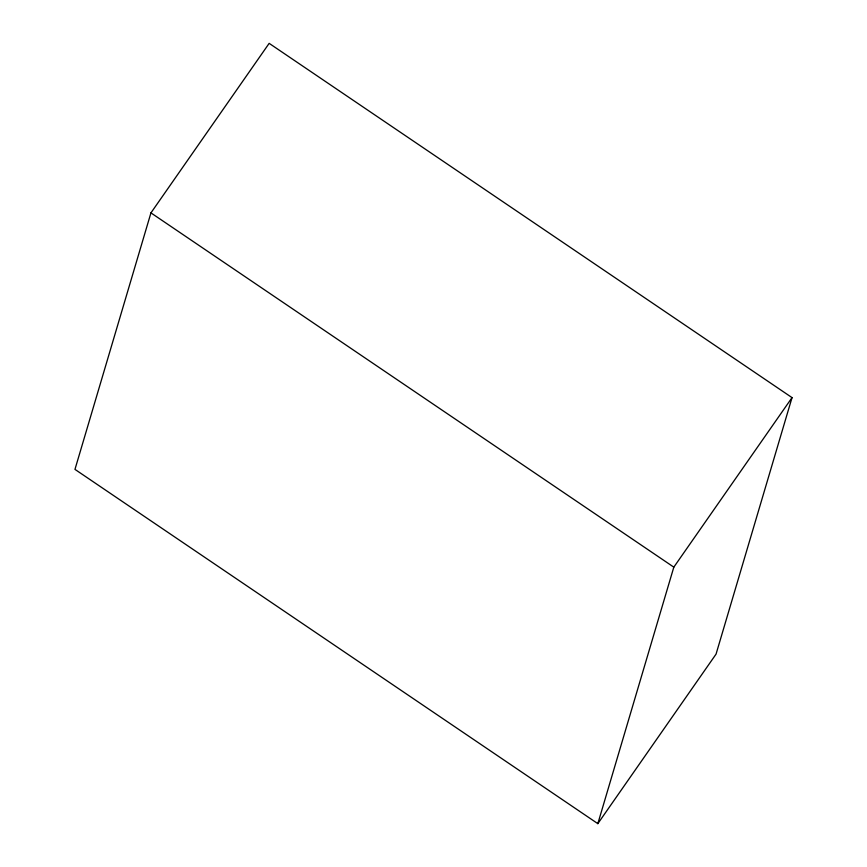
<?xml version="1.0" encoding="UTF-8"?>
<svg xmlns="http://www.w3.org/2000/svg" width="867" height="867" viewBox="0 0 867 867"><rect width="100%" height="100%" fill="white"/><g stroke="black" fill="none" stroke-linecap="round" stroke-linejoin="round"><path stroke-width="1.3" d="M150.945 212.881L74.963 469.383L597.84 823.65L716.055 654.119L792.037 397.617L269.16 43.35L150.945 212.881L673.822 567.148L597.84 823.65M673.822 567.148L792.037 397.617"/></g></svg>
